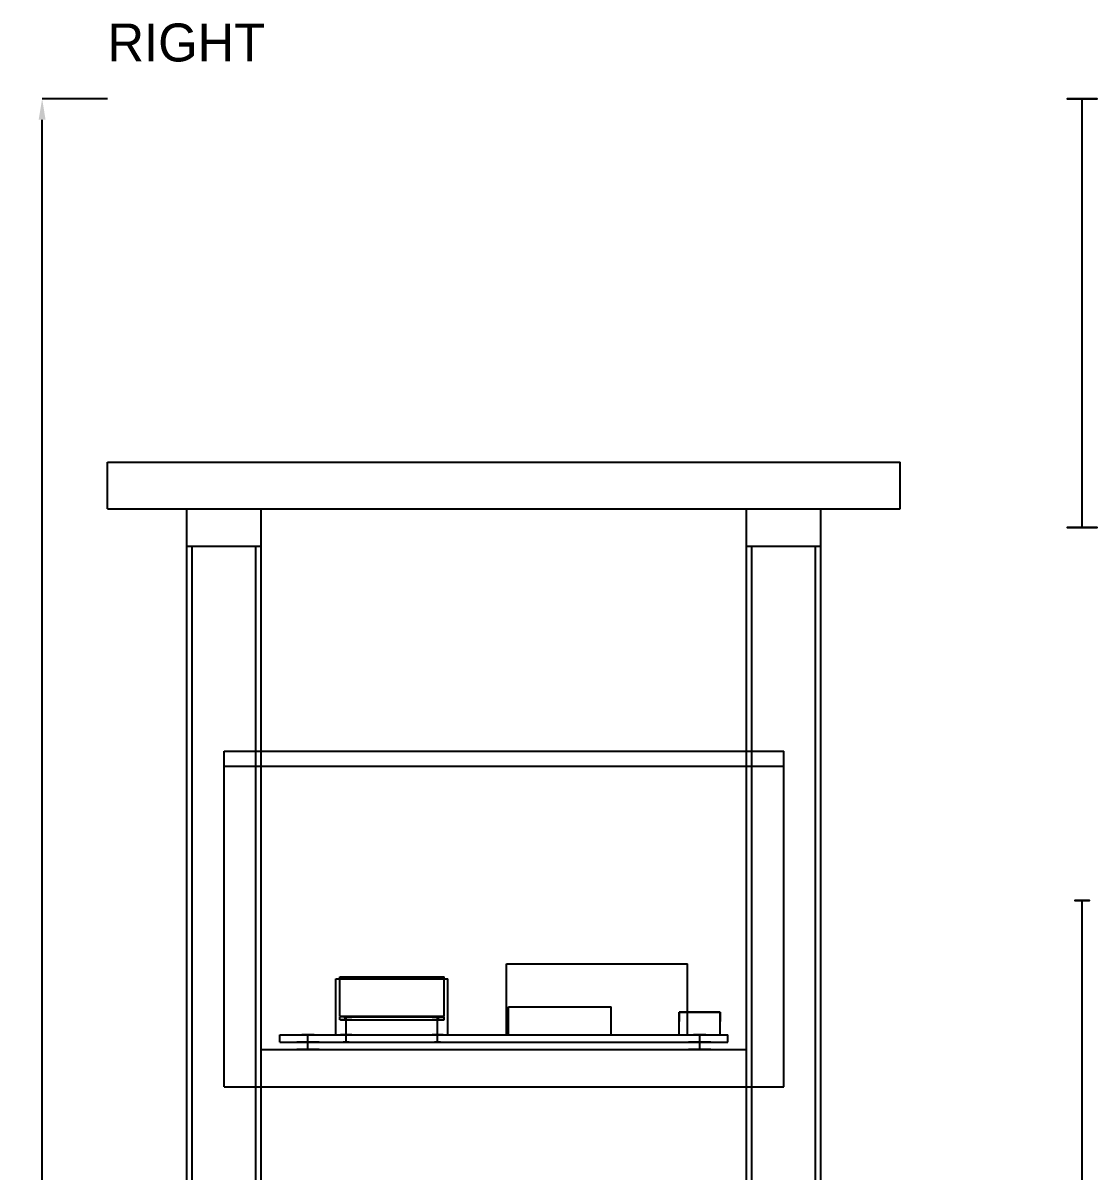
# Model space of a CAD drawing. Header units: millimetres. Extents: x -45 to 3370, y -2176 to 1921.
# Drawn here: x 2139 to 2714, y 1305 to 1921 of the extents above; entities that cross this region are included whole.
import ezdxf

# ---------------------------------------------------------------- set-up
doc = ezdxf.new("R2010")
doc.units = ezdxf.units.MM
for name, color, linetype in [('DIMENSIONS', 7, 'Continuous'), ('NOTES', 7, 'Continuous'), ('RIGHT', 7, 'Continuous')]:
    doc.layers.add(name, color=color, linetype=linetype)
doc.dimstyles.get("Standard").update_dxf_attribs({"dimtxt": 2.5, "dimasz": 2.5, "dimexe": 1.25, "dimexo": 0.625, "dimtad": 1, "dimcen": 2.5, "dimazin": 3, "dimtfac": 1, "dimtmove": 0, "dimatfit": 3})

# ---------------------------------------------------------------- blocks, each defined once
blk = doc.blocks.new('_CLOSEDFILLED')
at = {"color": 0, "linetype": 'BYBLOCK'}
blk.add_solid([(-1, 0.164), (0, 0), (-1, -0.164)], dxfattribs=at)
blk = doc.blocks.new('*D6')
at = {"color": 7}
for p, q in [((2184, 1880), (2149, 1880)), ((2149, 971.29), (2149, 1868.7)), ((2149, 11.3), (2149, 908.71)), ((2184, 0), (2149, 0))]:
    blk.add_line(p, q, dxfattribs=at)
at = {"layer": 'Defpoints'}
for p in [(2184, 1880), (2149, 0), (2184, 0)]:
    blk.add_point(p, dxfattribs=at)
at = {"layer": 'DIMENSIONS', "color": 7, "xscale": 11.3, "yscale": 11.3}
for p, rotation in [((2149, 1880), 90), ((2149, 0), 270)]:
    blk.add_blockref('_CLOSEDFILLED', p, dxfattribs=dict(at, rotation=rotation))
at = {"layer": 'DIMENSIONS', "color": 7, "insert": (2149, 940), "char_height": 15.646, "attachment_point": 5, "rotation": 90}
blk.add_mtext('1880', dxfattribs=at)

msp = doc.modelspace()

# ---------------------------------------------------------------- linework, layer by layer
at = {"layer": 'RIGHT'}
for points in [[(2706.5, 1880), (2709.39, 1880), (2711.89, 1880), (2713.661, 1880), (2714.466, 1880), (2714.195, 1880), (2712.884, 1880), (2710.711, 1880), (2707.97, 1880), (2705.03, 1880), (2702.289, 1880), (2700.116, 1880), (2698.805, 1880), (2698.534, 1880), (2699.339, 1880), (2701.11, 1880), (2703.61, 1880), (2706.5, 1880)], [(2706.5, 1650), (2706.5, 1880)], [(2184, 1660), (2184, 1685)], [(2184, 1685), (2609, 1685)], [(2184, 1660), (2184, 1685)], [(2184, 1685), (2609, 1685)], [(2609, 1660), (2609, 1685)], [(2609, 1660), (2609, 1685)], [(2184, 1660), (2609, 1660)], [(2184, 1660), (2609, 1660)], [(2226.5, 1640), (2226.5, 1660)], [(2226.5, 1660), (2266.5, 1660)], [(2226.5, 1640), (2226.5, 1660)], [(2226.5, 1660), (2266.5, 1660)], [(2266.5, 1640), (2266.5, 1660)], [(2266.5, 1640), (2266.5, 1660)], [(2526.5, 1640), (2526.5, 1660)], [(2526.5, 1660), (2566.5, 1660)], [(2526.5, 1640), (2526.5, 1660)], [(2526.5, 1660), (2566.5, 1660)], [(2566.5, 1640), (2566.5, 1660)], [(2566.5, 1640), (2566.5, 1660)], [(2706.5, 1650), (2709.39, 1650), (2711.89, 1650), (2713.661, 1650), (2714.466, 1650), (2714.195, 1650), (2712.884, 1650), (2710.711, 1650), (2707.97, 1650), (2705.03, 1650), (2702.289, 1650), (2700.116, 1650), (2698.805, 1650), (2698.534, 1650), (2699.339, 1650), (2701.11, 1650), (2703.61, 1650), (2706.5, 1650)], [(2226.5, 670), (2226.5, 1640)], [(2226.5, 1640), (2266.5, 1640)], [(2226.5, 670), (2226.5, 1640)], [(2226.5, 1640), (2266.5, 1640)], [(2226.5, 670), (2226.5, 1640)], [(2226.5, 1640), (2266.5, 1640)], [(2226.5, 670), (2226.5, 1640)], [(2226.5, 1640), (2266.5, 1640)], [(2226.5, 1640), (2266.5, 1640)], [(2226.5, 1640), (2266.5, 1640)], [(2229.5, 1640), (2263.5, 1640)], [(2229.5, 1640), (2263.5, 1640)], [(2229.5, 670), (2229.5, 1640)], [(2229.5, 670), (2229.5, 1640)], [(2229.5, 1640), (2263.5, 1640)], [(2229.5, 1640), (2263.5, 1640)], [(2229.5, 670), (2229.5, 1640)], [(2229.5, 670), (2229.5, 1640)], [(2263.5, 670), (2263.5, 1640)], [(2263.5, 670), (2263.5, 1640)], [(2263.5, 670), (2263.5, 1640)], [(2263.5, 670), (2263.5, 1640)], [(2266.5, 670), (2266.5, 1640)], [(2266.5, 670), (2266.5, 1640)], [(2266.5, 670), (2266.5, 1640)], [(2266.5, 670), (2266.5, 1640)], [(2526.5, 670), (2526.5, 1640)], [(2526.5, 1640), (2566.5, 1640)], [(2526.5, 670), (2526.5, 1640)], [(2526.5, 1640), (2566.5, 1640)], [(2526.5, 670), (2526.5, 1640)], [(2526.5, 1640), (2566.5, 1640)], [(2526.5, 670), (2526.5, 1640)], [(2526.5, 1640), (2566.5, 1640)], [(2526.5, 1640), (2566.5, 1640)], [(2526.5, 1640), (2566.5, 1640)], [(2529.5, 1640), (2563.5, 1640)], [(2529.5, 1640), (2563.5, 1640)], [(2529.5, 670), (2529.5, 1640)], [(2529.5, 670), (2529.5, 1640)], [(2529.5, 1640), (2563.5, 1640)], [(2529.5, 1640), (2563.5, 1640)], [(2529.5, 670), (2529.5, 1640)], [(2529.5, 670), (2529.5, 1640)], [(2563.5, 670), (2563.5, 1640)], [(2563.5, 670), (2563.5, 1640)], [(2563.5, 670), (2563.5, 1640)], [(2563.5, 670), (2563.5, 1640)], [(2566.5, 670), (2566.5, 1640)], [(2566.5, 670), (2566.5, 1640)], [(2566.5, 670), (2566.5, 1640)], [(2566.5, 670), (2566.5, 1640)], [(2246.5, 1522), (2246.5, 1530)], [(2246.5, 1530), (2546.5, 1530)], [(2246.5, 1522), (2246.5, 1530)], [(2246.5, 1530), (2546.5, 1530)], [(2546.5, 1522), (2546.5, 1530)], [(2546.5, 1522), (2546.5, 1530)], [(2246.5, 1350), (2246.5, 1522)], [(2246.5, 1522), (2546.5, 1522)], [(2246.5, 1350), (2246.5, 1522)], [(2246.5, 1522), (2546.5, 1522)], [(2246.5, 1522), (2546.5, 1522)], [(2246.5, 1522), (2546.5, 1522)], [(2266.5, 1522), (2526.5, 1522)], [(2266.5, 1522), (2526.5, 1522)], [(2266.5, 1370), (2266.5, 1522)], [(2266.5, 1370), (2266.5, 1522)], [(2526.5, 1370), (2526.5, 1522)], [(2526.5, 1370), (2526.5, 1522)], [(2546.5, 1350), (2546.5, 1522)], [(2546.5, 1350), (2546.5, 1522)], [(2706.5, 1450), (2708.127, 1450), (2709.473, 1450), (2710.304, 1450), (2710.478, 1450), (2709.964, 1450), (2708.851, 1450), (2707.332, 1450), (2705.668, 1450), (2704.149, 1450), (2703.036, 1450), (2702.522, 1450), (2702.696, 1450), (2703.527, 1450), (2704.873, 1450), (2706.5, 1450)], [(2706.5, 380), (2706.5, 1450)], [(2398, 1378), (2398, 1416)], [(2398, 1416), (2495, 1416)], [(2398, 1378), (2398, 1416)], [(2398, 1416), (2495, 1416)], [(2495, 1378), (2495, 1416)], [(2495, 1378), (2495, 1416)], [(2306.5, 1378), (2306.5, 1408)], [(2306.5, 1408), (2366.5, 1408)], [(2306.5, 1378), (2306.5, 1408)], [(2306.5, 1408), (2366.5, 1408)], [(2308.5, 1388), (2308.5, 1409)], [(2308.5, 1409), (2364.5, 1409)], [(2308.5, 1388), (2308.5, 1409)], [(2308.5, 1409), (2364.5, 1409)], [(2364.5, 1388), (2364.5, 1409)], [(2364.5, 1388), (2364.5, 1409)], [(2366.5, 1378), (2366.5, 1408)], [(2366.5, 1378), (2366.5, 1408)], [(2399, 1378), (2399, 1393)], [(2399, 1393), (2454, 1393)], [(2399, 1378), (2399, 1393)], [(2399, 1393), (2454, 1393)], [(2454, 1378), (2454, 1393)], [(2454, 1378), (2454, 1393)], [(2308.5, 1388), (2364.5, 1388)], [(2308.5, 1388), (2364.5, 1388)], [(2311.5, 1387.6), (2311.186, 1387.6), (2310.876, 1387.6), (2310.573, 1387.6), (2310.28, 1387.6), (2310, 1387.6), (2309.737, 1387.6), (2309.493, 1387.6), (2309.271, 1387.6), (2309.073, 1387.6), (2308.902, 1387.6), (2308.759, 1387.6), (2308.647, 1387.6), (2308.566, 1387.6), (2308.516, 1387.6), (2308.5, 1387.6)], [(2311.5, 1387.6), (2311.186, 1387.6), (2310.876, 1387.6), (2310.573, 1387.6), (2310.28, 1387.6), (2310, 1387.6), (2309.737, 1387.6), (2309.493, 1387.6), (2309.271, 1387.6), (2309.073, 1387.6), (2308.902, 1387.6), (2308.759, 1387.6), (2308.647, 1387.6), (2308.566, 1387.6), (2308.516, 1387.6), (2308.5, 1387.6)], [(2308.5, 1386), (2308.5, 1387.6)], [(2308.5, 1386), (2308.5, 1387.6)], [(2311.5, 1386), (2311.186, 1386), (2310.876, 1386), (2310.573, 1386), (2310.28, 1386), (2310, 1386), (2309.737, 1386), (2309.493, 1386), (2309.271, 1386), (2309.073, 1386), (2308.902, 1386), (2308.759, 1386), (2308.647, 1386), (2308.566, 1386), (2308.516, 1386), (2308.5, 1386)], [(2311.5, 1386), (2311.186, 1386), (2310.876, 1386), (2310.573, 1386), (2310.28, 1386), (2310, 1386), (2309.737, 1386), (2309.493, 1386), (2309.271, 1386), (2309.073, 1386), (2308.902, 1386), (2308.759, 1386), (2308.647, 1386), (2308.566, 1386), (2308.516, 1386), (2308.5, 1386)], [(2312, 1386), (2313.22, 1386), (2314.229, 1386), (2314.853, 1386), (2314.984, 1386), (2314.598, 1386), (2313.763, 1386), (2312.624, 1386), (2311.376, 1386), (2310.237, 1386), (2309.402, 1386), (2309.016, 1386), (2309.147, 1386), (2309.771, 1386), (2310.78, 1386), (2312, 1386)], [(2312, 1386), (2313.22, 1386), (2314.229, 1386), (2314.853, 1386), (2314.984, 1386), (2314.598, 1386), (2313.763, 1386), (2312.624, 1386), (2311.376, 1386), (2310.237, 1386), (2309.402, 1386), (2309.016, 1386), (2309.147, 1386), (2309.771, 1386), (2310.78, 1386), (2312, 1386)], [(2312, 1387.6), (2311.451, 1387.6), (2310.997, 1387.6), (2310.716, 1387.6), (2310.657, 1387.6), (2310.831, 1387.6), (2311.206, 1387.6), (2311.719, 1387.6), (2312.281, 1387.6), (2312.794, 1387.6), (2313.169, 1387.6), (2313.343, 1387.6), (2313.284, 1387.6), (2313.003, 1387.6), (2312.549, 1387.6), (2312, 1387.6)], [(2312, 1387.6), (2311.451, 1387.6), (2310.997, 1387.6), (2310.716, 1387.6), (2310.657, 1387.6), (2310.831, 1387.6), (2311.206, 1387.6), (2311.719, 1387.6), (2312.281, 1387.6), (2312.794, 1387.6), (2313.169, 1387.6), (2313.343, 1387.6), (2313.284, 1387.6), (2313.003, 1387.6), (2312.549, 1387.6), (2312, 1387.6)], [(2312, 1386), (2312.549, 1386), (2313.003, 1386), (2313.284, 1386), (2313.343, 1386), (2313.169, 1386), (2312.794, 1386), (2312.281, 1386), (2311.719, 1386), (2311.206, 1386), (2310.831, 1386), (2310.657, 1386), (2310.716, 1386), (2310.997, 1386), (2311.451, 1386), (2312, 1386)], [(2312, 1386), (2312.549, 1386), (2313.003, 1386), (2313.284, 1386), (2313.343, 1386), (2313.169, 1386), (2312.794, 1386), (2312.281, 1386), (2311.719, 1386), (2311.206, 1386), (2310.831, 1386), (2310.657, 1386), (2310.716, 1386), (2310.997, 1386), (2311.451, 1386), (2312, 1386)], [(2312, 1386), (2311.451, 1386), (2310.997, 1386), (2310.716, 1386), (2310.657, 1386), (2310.831, 1386), (2311.206, 1386), (2311.719, 1386), (2312.281, 1386), (2312.794, 1386), (2313.169, 1386), (2313.343, 1386), (2313.284, 1386), (2313.003, 1386), (2312.549, 1386), (2312, 1386)], [(2312, 1386), (2311.451, 1386), (2310.997, 1386), (2310.716, 1386), (2310.657, 1386), (2310.831, 1386), (2311.206, 1386), (2311.719, 1386), (2312.281, 1386), (2312.794, 1386), (2313.169, 1386), (2313.343, 1386), (2313.284, 1386), (2313.003, 1386), (2312.549, 1386), (2312, 1386)], [(2311.5, 1387.6), (2361.5, 1387.6)], [(2311.5, 1386), (2311.5, 1387.6)], [(2311.5, 1387.6), (2361.5, 1387.6)], [(2311.5, 1386), (2311.5, 1387.6)], [(2311.5, 1386), (2361.5, 1386)], [(2311.5, 1386), (2361.5, 1386)], [(2312, 1386), (2312, 1387.6)], [(2312, 1386), (2312, 1387.6)], [(2312, 1378), (2312, 1386)], [(2312, 1378), (2312, 1386)], [(2312, 1378), (2312, 1386)], [(2312, 1378), (2312, 1386)], [(2361, 1386), (2362.22, 1386), (2363.229, 1386), (2363.853, 1386), (2363.984, 1386), (2363.598, 1386), (2362.763, 1386), (2361.624, 1386), (2360.376, 1386), (2359.237, 1386), (2358.402, 1386), (2358.016, 1386), (2358.147, 1386), (2358.771, 1386), (2359.78, 1386), (2361, 1386)], [(2361, 1386), (2362.22, 1386), (2363.229, 1386), (2363.853, 1386), (2363.984, 1386), (2363.598, 1386), (2362.763, 1386), (2361.624, 1386), (2360.376, 1386), (2359.237, 1386), (2358.402, 1386), (2358.016, 1386), (2358.147, 1386), (2358.771, 1386), (2359.78, 1386), (2361, 1386)], [(2361, 1387.6), (2360.451, 1387.6), (2359.997, 1387.6), (2359.716, 1387.6), (2359.657, 1387.6), (2359.831, 1387.6), (2360.206, 1387.6), (2360.719, 1387.6), (2361.281, 1387.6), (2361.794, 1387.6), (2362.169, 1387.6), (2362.343, 1387.6), (2362.284, 1387.6), (2362.003, 1387.6), (2361.549, 1387.6), (2361, 1387.6)], [(2361, 1387.6), (2360.451, 1387.6), (2359.997, 1387.6), (2359.716, 1387.6), (2359.657, 1387.6), (2359.831, 1387.6), (2360.206, 1387.6), (2360.719, 1387.6), (2361.281, 1387.6), (2361.794, 1387.6), (2362.169, 1387.6), (2362.343, 1387.6), (2362.284, 1387.6), (2362.003, 1387.6), (2361.549, 1387.6), (2361, 1387.6)], [(2361, 1386), (2361.549, 1386), (2362.003, 1386), (2362.284, 1386), (2362.343, 1386), (2362.169, 1386), (2361.794, 1386), (2361.281, 1386), (2360.719, 1386), (2360.206, 1386), (2359.831, 1386), (2359.657, 1386), (2359.716, 1386), (2359.997, 1386), (2360.451, 1386), (2361, 1386)], [(2361, 1386), (2361.549, 1386), (2362.003, 1386), (2362.284, 1386), (2362.343, 1386), (2362.169, 1386), (2361.794, 1386), (2361.281, 1386), (2360.719, 1386), (2360.206, 1386), (2359.831, 1386), (2359.657, 1386), (2359.716, 1386), (2359.997, 1386), (2360.451, 1386), (2361, 1386)], [(2361, 1386), (2360.451, 1386), (2359.997, 1386), (2359.716, 1386), (2359.657, 1386), (2359.831, 1386), (2360.206, 1386), (2360.719, 1386), (2361.281, 1386), (2361.794, 1386), (2362.169, 1386), (2362.343, 1386), (2362.284, 1386), (2362.003, 1386), (2361.549, 1386), (2361, 1386)], [(2361, 1386), (2360.451, 1386), (2359.997, 1386), (2359.716, 1386), (2359.657, 1386), (2359.831, 1386), (2360.206, 1386), (2360.719, 1386), (2361.281, 1386), (2361.794, 1386), (2362.169, 1386), (2362.343, 1386), (2362.284, 1386), (2362.003, 1386), (2361.549, 1386), (2361, 1386)], [(2361, 1386), (2361, 1387.6)], [(2361, 1386), (2361, 1387.6)], [(2361, 1378), (2361, 1386)], [(2361, 1378), (2361, 1386)], [(2361, 1378), (2361, 1386)], [(2361, 1378), (2361, 1386)], [(2361.5, 1386), (2361.5, 1387.6)], [(2361.5, 1387.6), (2361.814, 1387.6), (2362.124, 1387.6), (2362.427, 1387.6), (2362.72, 1387.6), (2363, 1387.6), (2363.263, 1387.6), (2363.507, 1387.6), (2363.729, 1387.6), (2363.927, 1387.6), (2364.098, 1387.6), (2364.241, 1387.6), (2364.353, 1387.6), (2364.434, 1387.6), (2364.484, 1387.6), (2364.5, 1387.6)], [(2361.5, 1387.6), (2361.814, 1387.6), (2362.124, 1387.6), (2362.427, 1387.6), (2362.72, 1387.6), (2363, 1387.6), (2363.263, 1387.6), (2363.507, 1387.6), (2363.729, 1387.6), (2363.927, 1387.6), (2364.098, 1387.6), (2364.241, 1387.6), (2364.353, 1387.6), (2364.434, 1387.6), (2364.484, 1387.6), (2364.5, 1387.6)], [(2361.5, 1386), (2361.5, 1387.6)], [(2361.5, 1386), (2361.814, 1386), (2362.124, 1386), (2362.427, 1386), (2362.72, 1386), (2363, 1386), (2363.263, 1386), (2363.507, 1386), (2363.729, 1386), (2363.927, 1386), (2364.098, 1386), (2364.241, 1386), (2364.353, 1386), (2364.434, 1386), (2364.484, 1386), (2364.5, 1386)], [(2361.5, 1386), (2361.814, 1386), (2362.124, 1386), (2362.427, 1386), (2362.72, 1386), (2363, 1386), (2363.263, 1386), (2363.507, 1386), (2363.729, 1386), (2363.927, 1386), (2364.098, 1386), (2364.241, 1386), (2364.353, 1386), (2364.434, 1386), (2364.484, 1386), (2364.5, 1386)], [(2364.5, 1386), (2364.5, 1387.6)], [(2364.5, 1386), (2364.5, 1387.6)], [(2490.5, 1378), (2490.5, 1390)], [(2490.5, 1390), (2512.5, 1390)], [(2490.5, 1390), (2490.5, 1388.96), (2490.5, 1387.966), (2490.5, 1387.061), (2490.5, 1386.284), (2490.5, 1385.67), (2490.5, 1385.245), (2490.5, 1385.027), (2490.5, 1385.027), (2490.5, 1385.245), (2490.5, 1385.67), (2490.5, 1386.284), (2490.5, 1387.061), (2490.5, 1387.966), (2490.5, 1388.96), (2490.5, 1390)], [(2490.5, 1390), (2490.5, 1388.96), (2490.5, 1387.966), (2490.5, 1387.061), (2490.5, 1386.284), (2490.5, 1385.67), (2490.5, 1385.245), (2490.5, 1385.027), (2490.5, 1385.027), (2490.5, 1385.245), (2490.5, 1385.67), (2490.5, 1386.284), (2490.5, 1387.061), (2490.5, 1387.966), (2490.5, 1388.96), (2490.5, 1390)], [(2490.5, 1390), (2490.5, 1388.96), (2490.5, 1387.966), (2490.5, 1387.061), (2490.5, 1386.284), (2490.5, 1385.67), (2490.5, 1385.245), (2490.5, 1385.027), (2490.5, 1385.027), (2490.5, 1385.245), (2490.5, 1385.67), (2490.5, 1386.284), (2490.5, 1387.061), (2490.5, 1387.966), (2490.5, 1388.96), (2490.5, 1390)], [(2490.5, 1378), (2490.5, 1390)], [(2512.5, 1390), (2490.5, 1390)], [(2512.5, 1390), (2490.5, 1390)], [(2490.5, 1390), (2512.5, 1390)], [(2490.5, 1390), (2512.5, 1390)], [(2512.5, 1390), (2490.5, 1390)], [(2490.5, 1390), (2512.5, 1390)], [(2490.5, 1390), (2512.5, 1390)], [(2512.5, 1378), (2512.5, 1390)], [(2512.5, 1390), (2512.5, 1388.96), (2512.5, 1387.966), (2512.5, 1387.061), (2512.5, 1386.284), (2512.5, 1385.67), (2512.5, 1385.245), (2512.5, 1385.027), (2512.5, 1385.027), (2512.5, 1385.245), (2512.5, 1385.67), (2512.5, 1386.284), (2512.5, 1387.061), (2512.5, 1387.966), (2512.5, 1388.96), (2512.5, 1390)], [(2512.5, 1390), (2512.5, 1388.96), (2512.5, 1387.966), (2512.5, 1387.061), (2512.5, 1386.284), (2512.5, 1385.67), (2512.5, 1385.245), (2512.5, 1385.027), (2512.5, 1385.027), (2512.5, 1385.245), (2512.5, 1385.67), (2512.5, 1386.284), (2512.5, 1387.061), (2512.5, 1387.966), (2512.5, 1388.96), (2512.5, 1390)], [(2512.5, 1390), (2512.5, 1388.96), (2512.5, 1387.966), (2512.5, 1387.061), (2512.5, 1386.284), (2512.5, 1385.67), (2512.5, 1385.245), (2512.5, 1385.027), (2512.5, 1385.027), (2512.5, 1385.245), (2512.5, 1385.67), (2512.5, 1386.284), (2512.5, 1387.061), (2512.5, 1387.966), (2512.5, 1388.96), (2512.5, 1390)], [(2512.5, 1378), (2512.5, 1390)], [(2276.5, 1374), (2276.5, 1378)], [(2276.5, 1378), (2516.5, 1378)], [(2276.5, 1374), (2276.5, 1378)], [(2276.5, 1378), (2516.5, 1378)], [(2276.5, 1374), (2516.5, 1374)], [(2276.5, 1374), (2516.5, 1374)], [(2291.5, 1374), (2293.94, 1374), (2295.959, 1374), (2297.206, 1374), (2297.467, 1374), (2296.696, 1374), (2295.027, 1374), (2292.747, 1374), (2290.253, 1374), (2287.973, 1374), (2286.304, 1374), (2285.533, 1374), (2285.794, 1374), (2287.041, 1374), (2289.06, 1374), (2291.5, 1374)], [(2291.5, 1374), (2293.94, 1374), (2295.959, 1374), (2297.206, 1374), (2297.467, 1374), (2296.696, 1374), (2295.027, 1374), (2292.747, 1374), (2290.253, 1374), (2287.973, 1374), (2286.304, 1374), (2285.533, 1374), (2285.794, 1374), (2287.041, 1374), (2289.06, 1374), (2291.5, 1374)], [(2291.5, 1378), (2290.158, 1378), (2289.048, 1378), (2288.362, 1378), (2288.218, 1378), (2288.642, 1378), (2289.56, 1378), (2290.814, 1378), (2292.186, 1378), (2293.44, 1378), (2294.358, 1378), (2294.782, 1378), (2294.638, 1378), (2293.952, 1378), (2292.842, 1378), (2291.5, 1378)], [(2291.5, 1378), (2290.158, 1378), (2289.048, 1378), (2288.362, 1378), (2288.218, 1378), (2288.642, 1378), (2289.56, 1378), (2290.814, 1378), (2292.186, 1378), (2293.44, 1378), (2294.358, 1378), (2294.782, 1378), (2294.638, 1378), (2293.952, 1378), (2292.842, 1378), (2291.5, 1378)], [(2291.5, 1374), (2290.158, 1374), (2289.048, 1374), (2288.362, 1374), (2288.218, 1374), (2288.642, 1374), (2289.56, 1374), (2290.814, 1374), (2292.186, 1374), (2293.44, 1374), (2294.358, 1374), (2294.782, 1374), (2294.638, 1374), (2293.952, 1374), (2292.842, 1374), (2291.5, 1374)], [(2291.5, 1374), (2290.158, 1374), (2289.048, 1374), (2288.362, 1374), (2288.218, 1374), (2288.642, 1374), (2289.56, 1374), (2290.814, 1374), (2292.186, 1374), (2293.44, 1374), (2294.358, 1374), (2294.782, 1374), (2294.638, 1374), (2293.952, 1374), (2292.842, 1374), (2291.5, 1374)], [(2291.5, 1374), (2292.842, 1374), (2293.952, 1374), (2294.638, 1374), (2294.782, 1374), (2294.358, 1374), (2293.44, 1374), (2292.186, 1374), (2290.814, 1374), (2289.56, 1374), (2288.642, 1374), (2288.218, 1374), (2288.362, 1374), (2289.048, 1374), (2290.158, 1374), (2291.5, 1374)], [(2291.5, 1374), (2292.842, 1374), (2293.952, 1374), (2294.638, 1374), (2294.782, 1374), (2294.358, 1374), (2293.44, 1374), (2292.186, 1374), (2290.814, 1374), (2289.56, 1374), (2288.642, 1374), (2288.218, 1374), (2288.362, 1374), (2289.048, 1374), (2290.158, 1374), (2291.5, 1374)], [(2291.5, 1374), (2291.5, 1378)], [(2291.5, 1374), (2291.5, 1378)], [(2291.5, 1370), (2291.5, 1374)], [(2291.5, 1370), (2291.5, 1374)], [(2291.5, 1370), (2291.5, 1374)], [(2291.5, 1370), (2291.5, 1374)], [(2306.5, 1378), (2366.5, 1378)], [(2306.5, 1378), (2366.5, 1378)], [(2312, 1378), (2313.22, 1378), (2314.229, 1378), (2314.853, 1378), (2314.984, 1378), (2314.598, 1378), (2313.763, 1378), (2312.624, 1378), (2311.376, 1378), (2310.237, 1378), (2309.402, 1378), (2309.016, 1378), (2309.147, 1378), (2309.771, 1378), (2310.78, 1378), (2312, 1378)], [(2312, 1378), (2313.22, 1378), (2314.229, 1378), (2314.853, 1378), (2314.984, 1378), (2314.598, 1378), (2313.763, 1378), (2312.624, 1378), (2311.376, 1378), (2310.237, 1378), (2309.402, 1378), (2309.016, 1378), (2309.147, 1378), (2309.771, 1378), (2310.78, 1378), (2312, 1378)], [(2312, 1378), (2311.349, 1378), (2310.811, 1378), (2310.478, 1378), (2310.409, 1378), (2310.614, 1378), (2311.06, 1378), (2311.667, 1378), (2312.333, 1378), (2312.94, 1378), (2313.386, 1378), (2313.591, 1378), (2313.522, 1378), (2313.189, 1378), (2312.651, 1378), (2312, 1378)], [(2312, 1378), (2311.349, 1378), (2310.811, 1378), (2310.478, 1378), (2310.409, 1378), (2310.614, 1378), (2311.06, 1378), (2311.667, 1378), (2312.333, 1378), (2312.94, 1378), (2313.386, 1378), (2313.591, 1378), (2313.522, 1378), (2313.189, 1378), (2312.651, 1378), (2312, 1378)], [(2312, 1374), (2311.349, 1374), (2310.811, 1374), (2310.478, 1374), (2310.409, 1374), (2310.614, 1374), (2311.06, 1374), (2311.667, 1374), (2312.333, 1374), (2312.94, 1374), (2313.386, 1374), (2313.591, 1374), (2313.522, 1374), (2313.189, 1374), (2312.651, 1374), (2312, 1374)], [(2312, 1374), (2311.349, 1374), (2310.811, 1374), (2310.478, 1374), (2310.409, 1374), (2310.614, 1374), (2311.06, 1374), (2311.667, 1374), (2312.333, 1374), (2312.94, 1374), (2313.386, 1374), (2313.591, 1374), (2313.522, 1374), (2313.189, 1374), (2312.651, 1374), (2312, 1374)], [(2312, 1378), (2312.549, 1378), (2313.003, 1378), (2313.284, 1378), (2313.343, 1378), (2313.169, 1378), (2312.794, 1378), (2312.281, 1378), (2311.719, 1378), (2311.206, 1378), (2310.831, 1378), (2310.657, 1378), (2310.716, 1378), (2310.997, 1378), (2311.451, 1378), (2312, 1378)], [(2312, 1378), (2312.549, 1378), (2313.003, 1378), (2313.284, 1378), (2313.343, 1378), (2313.169, 1378), (2312.794, 1378), (2312.281, 1378), (2311.719, 1378), (2311.206, 1378), (2310.831, 1378), (2310.657, 1378), (2310.716, 1378), (2310.997, 1378), (2311.451, 1378), (2312, 1378)], [(2312, 1374), (2312, 1378)], [(2312, 1374), (2312, 1378)], [(2361, 1378), (2362.22, 1378), (2363.229, 1378), (2363.853, 1378), (2363.984, 1378), (2363.598, 1378), (2362.763, 1378), (2361.624, 1378), (2360.376, 1378), (2359.237, 1378), (2358.402, 1378), (2358.016, 1378), (2358.147, 1378), (2358.771, 1378), (2359.78, 1378), (2361, 1378)], [(2361, 1378), (2362.22, 1378), (2363.229, 1378), (2363.853, 1378), (2363.984, 1378), (2363.598, 1378), (2362.763, 1378), (2361.624, 1378), (2360.376, 1378), (2359.237, 1378), (2358.402, 1378), (2358.016, 1378), (2358.147, 1378), (2358.771, 1378), (2359.78, 1378), (2361, 1378)], [(2361, 1378), (2360.349, 1378), (2359.811, 1378), (2359.478, 1378), (2359.409, 1378), (2359.614, 1378), (2360.06, 1378), (2360.667, 1378), (2361.333, 1378), (2361.94, 1378), (2362.386, 1378), (2362.591, 1378), (2362.522, 1378), (2362.189, 1378), (2361.651, 1378), (2361, 1378)], [(2361, 1378), (2360.349, 1378), (2359.811, 1378), (2359.478, 1378), (2359.409, 1378), (2359.614, 1378), (2360.06, 1378), (2360.667, 1378), (2361.333, 1378), (2361.94, 1378), (2362.386, 1378), (2362.591, 1378), (2362.522, 1378), (2362.189, 1378), (2361.651, 1378), (2361, 1378)], [(2361, 1374), (2360.349, 1374), (2359.811, 1374), (2359.478, 1374), (2359.409, 1374), (2359.614, 1374), (2360.06, 1374), (2360.667, 1374), (2361.333, 1374), (2361.94, 1374), (2362.386, 1374), (2362.591, 1374), (2362.522, 1374), (2362.189, 1374), (2361.651, 1374), (2361, 1374)], [(2361, 1374), (2360.349, 1374), (2359.811, 1374), (2359.478, 1374), (2359.409, 1374), (2359.614, 1374), (2360.06, 1374), (2360.667, 1374), (2361.333, 1374), (2361.94, 1374), (2362.386, 1374), (2362.591, 1374), (2362.522, 1374), (2362.189, 1374), (2361.651, 1374), (2361, 1374)], [(2361, 1378), (2361.549, 1378), (2362.003, 1378), (2362.284, 1378), (2362.343, 1378), (2362.169, 1378), (2361.794, 1378), (2361.281, 1378), (2360.719, 1378), (2360.206, 1378), (2359.831, 1378), (2359.657, 1378), (2359.716, 1378), (2359.997, 1378), (2360.451, 1378), (2361, 1378)], [(2361, 1378), (2361.549, 1378), (2362.003, 1378), (2362.284, 1378), (2362.343, 1378), (2362.169, 1378), (2361.794, 1378), (2361.281, 1378), (2360.719, 1378), (2360.206, 1378), (2359.831, 1378), (2359.657, 1378), (2359.716, 1378), (2359.997, 1378), (2360.451, 1378), (2361, 1378)], [(2361, 1374), (2361, 1378)], [(2361, 1374), (2361, 1378)], [(2398, 1378), (2495, 1378)], [(2398, 1378), (2495, 1378)], [(2399, 1378), (2454, 1378)], [(2399, 1378), (2454, 1378)], [(2490.5, 1378), (2512.5, 1378)], [(2490.5, 1378), (2512.5, 1378)], [(2501.5, 1374), (2503.94, 1374), (2505.959, 1374), (2507.206, 1374), (2507.467, 1374), (2506.696, 1374), (2505.027, 1374), (2502.747, 1374), (2500.253, 1374), (2497.973, 1374), (2496.304, 1374), (2495.533, 1374), (2495.794, 1374), (2497.041, 1374), (2499.06, 1374), (2501.5, 1374)], [(2501.5, 1374), (2503.94, 1374), (2505.959, 1374), (2507.206, 1374), (2507.467, 1374), (2506.696, 1374), (2505.027, 1374), (2502.747, 1374), (2500.253, 1374), (2497.973, 1374), (2496.304, 1374), (2495.533, 1374), (2495.794, 1374), (2497.041, 1374), (2499.06, 1374), (2501.5, 1374)], [(2501.5, 1378), (2500.158, 1378), (2499.048, 1378), (2498.362, 1378), (2498.218, 1378), (2498.642, 1378), (2499.56, 1378), (2500.814, 1378), (2502.186, 1378), (2503.44, 1378), (2504.358, 1378), (2504.782, 1378), (2504.638, 1378), (2503.952, 1378), (2502.842, 1378), (2501.5, 1378)], [(2501.5, 1378), (2500.158, 1378), (2499.048, 1378), (2498.362, 1378), (2498.218, 1378), (2498.642, 1378), (2499.56, 1378), (2500.814, 1378), (2502.186, 1378), (2503.44, 1378), (2504.358, 1378), (2504.782, 1378), (2504.638, 1378), (2503.952, 1378), (2502.842, 1378), (2501.5, 1378)], [(2501.5, 1374), (2500.158, 1374), (2499.048, 1374), (2498.362, 1374), (2498.218, 1374), (2498.642, 1374), (2499.56, 1374), (2500.814, 1374), (2502.186, 1374), (2503.44, 1374), (2504.358, 1374), (2504.782, 1374), (2504.638, 1374), (2503.952, 1374), (2502.842, 1374), (2501.5, 1374)], [(2501.5, 1374), (2500.158, 1374), (2499.048, 1374), (2498.362, 1374), (2498.218, 1374), (2498.642, 1374), (2499.56, 1374), (2500.814, 1374), (2502.186, 1374), (2503.44, 1374), (2504.358, 1374), (2504.782, 1374), (2504.638, 1374), (2503.952, 1374), (2502.842, 1374), (2501.5, 1374)], [(2501.5, 1374), (2502.842, 1374), (2503.952, 1374), (2504.638, 1374), (2504.782, 1374), (2504.358, 1374), (2503.44, 1374), (2502.186, 1374), (2500.814, 1374), (2499.56, 1374), (2498.642, 1374), (2498.218, 1374), (2498.362, 1374), (2499.048, 1374), (2500.158, 1374), (2501.5, 1374)], [(2501.5, 1374), (2502.842, 1374), (2503.952, 1374), (2504.638, 1374), (2504.782, 1374), (2504.358, 1374), (2503.44, 1374), (2502.186, 1374), (2500.814, 1374), (2499.56, 1374), (2498.642, 1374), (2498.218, 1374), (2498.362, 1374), (2499.048, 1374), (2500.158, 1374), (2501.5, 1374)], [(2501.5, 1374), (2501.5, 1378)], [(2501.5, 1374), (2501.5, 1378)], [(2501.5, 1370), (2501.5, 1374)], [(2501.5, 1370), (2501.5, 1374)], [(2501.5, 1370), (2501.5, 1374)], [(2501.5, 1370), (2501.5, 1374)], [(2516.5, 1374), (2516.5, 1378)], [(2516.5, 1374), (2516.5, 1378)], [(2266.5, 1370), (2526.5, 1370)], [(2266.5, 1370), (2526.5, 1370)], [(2291.5, 1370), (2293.94, 1370), (2295.959, 1370), (2297.206, 1370), (2297.467, 1370), (2296.696, 1370), (2295.027, 1370), (2292.747, 1370), (2290.253, 1370), (2287.973, 1370), (2286.304, 1370), (2285.533, 1370), (2285.794, 1370), (2287.041, 1370), (2289.06, 1370), (2291.5, 1370)], [(2291.5, 1370), (2293.94, 1370), (2295.959, 1370), (2297.206, 1370), (2297.467, 1370), (2296.696, 1370), (2295.027, 1370), (2292.747, 1370), (2290.253, 1370), (2287.973, 1370), (2286.304, 1370), (2285.533, 1370), (2285.794, 1370), (2287.041, 1370), (2289.06, 1370), (2291.5, 1370)], [(2291.5, 1370), (2292.842, 1370), (2293.952, 1370), (2294.638, 1370), (2294.782, 1370), (2294.358, 1370), (2293.44, 1370), (2292.186, 1370), (2290.814, 1370), (2289.56, 1370), (2288.642, 1370), (2288.218, 1370), (2288.362, 1370), (2289.048, 1370), (2290.158, 1370), (2291.5, 1370)], [(2291.5, 1370), (2292.842, 1370), (2293.952, 1370), (2294.638, 1370), (2294.782, 1370), (2294.358, 1370), (2293.44, 1370), (2292.186, 1370), (2290.814, 1370), (2289.56, 1370), (2288.642, 1370), (2288.218, 1370), (2288.362, 1370), (2289.048, 1370), (2290.158, 1370), (2291.5, 1370)], [(2501.5, 1370), (2503.94, 1370), (2505.959, 1370), (2507.206, 1370), (2507.467, 1370), (2506.696, 1370), (2505.027, 1370), (2502.747, 1370), (2500.253, 1370), (2497.973, 1370), (2496.304, 1370), (2495.533, 1370), (2495.794, 1370), (2497.041, 1370), (2499.06, 1370), (2501.5, 1370)], [(2501.5, 1370), (2503.94, 1370), (2505.959, 1370), (2507.206, 1370), (2507.467, 1370), (2506.696, 1370), (2505.027, 1370), (2502.747, 1370), (2500.253, 1370), (2497.973, 1370), (2496.304, 1370), (2495.533, 1370), (2495.794, 1370), (2497.041, 1370), (2499.06, 1370), (2501.5, 1370)], [(2501.5, 1370), (2502.842, 1370), (2503.952, 1370), (2504.638, 1370), (2504.782, 1370), (2504.358, 1370), (2503.44, 1370), (2502.186, 1370), (2500.814, 1370), (2499.56, 1370), (2498.642, 1370), (2498.218, 1370), (2498.362, 1370), (2499.048, 1370), (2500.158, 1370), (2501.5, 1370)], [(2501.5, 1370), (2502.842, 1370), (2503.952, 1370), (2504.638, 1370), (2504.782, 1370), (2504.358, 1370), (2503.44, 1370), (2502.186, 1370), (2500.814, 1370), (2499.56, 1370), (2498.642, 1370), (2498.218, 1370), (2498.362, 1370), (2499.048, 1370), (2500.158, 1370), (2501.5, 1370)], [(2246.5, 1350), (2546.5, 1350)], [(2246.5, 1350), (2546.5, 1350)]]:
    msp.add_lwpolyline(points, dxfattribs=at)

# ---------------------------------------------------------------- texts
at = {"layer": 'NOTES'}
msp.add_text('RIGHT', height=20.34, dxfattribs=at).set_placement((2184, 1900))

# ---------------------------------------------------------------- dimensions: what is measured, and where the dimension line sits
at = {"layer": 'DIMENSIONS'}
dim = msp.add_linear_dim(base=(2149, 0), p1=(2184, 0), p2=(2184, 1880), angle=90, dimstyle='Standard', override={"dimtxt": 15.646154, "dimasz": 11.3, "dimdec": 2, "dimclrd": 7, "dimclre": 7, "dimclrt": 7}, dxfattribs=at)
dim.commit()
dim.dimension.update_dxf_attribs({"geometry": '*D6', "text_midpoint": (2149, 940)})

doc.saveas('drawing.dxf')
